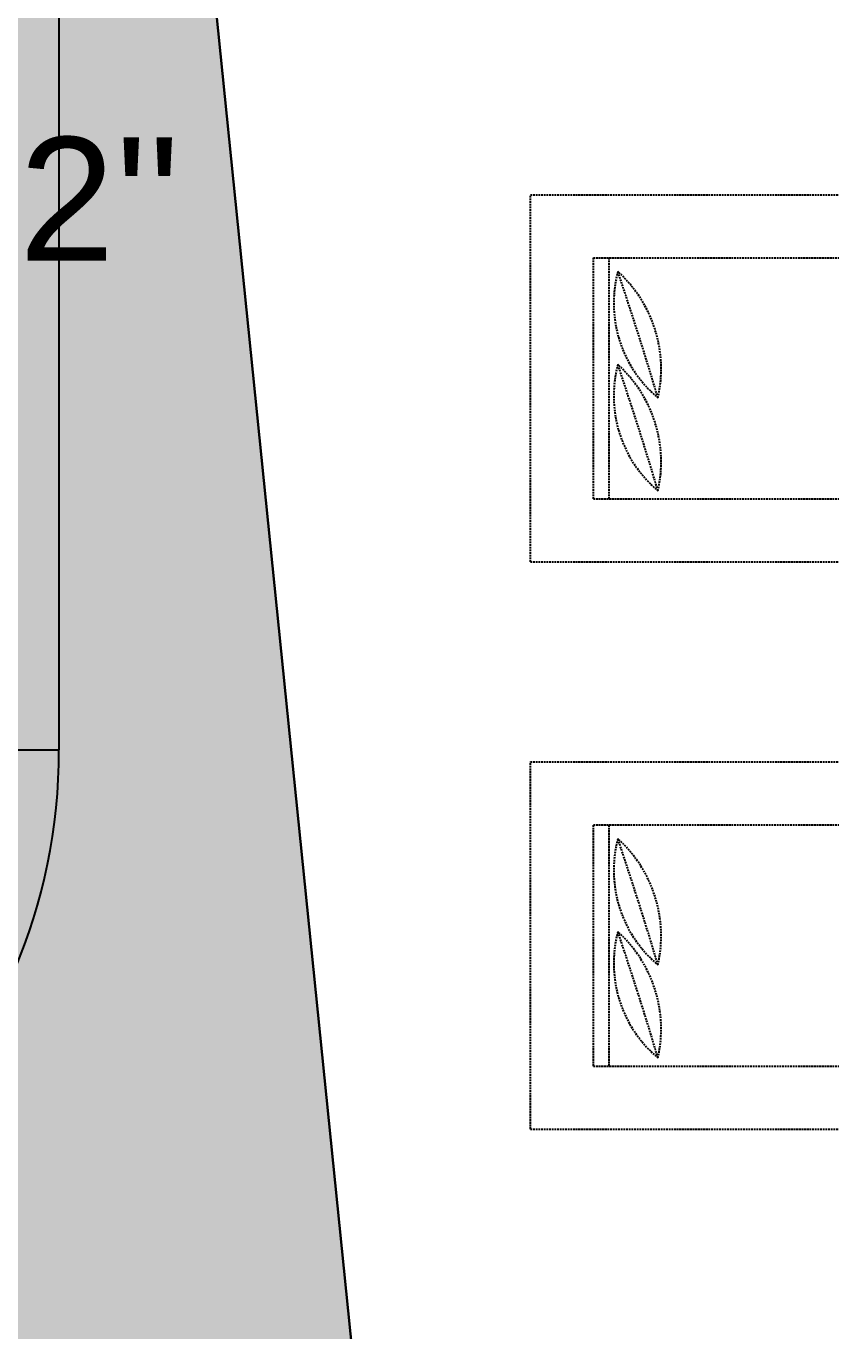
# Model space of a CAD drawing. Extents: x -2975 to 7327, y -1166 to 1029.
# Drawn here: x 570.5 to 684.1, y -569.7 to -385.6 of the extents above; entities that cross this region are included whole.
import ezdxf

# ---------------------------------------------------------------- set-up
doc = ezdxf.new("R2010")
doc.units = 0
doc.linetypes.add('XR-Mince$0$Anchor Stor (Ground Floor Plan ) Xref$2$Retail Building ( Ground Floor ) Xref$0$HIDDEN', pattern=[0.375, 0.25, -0.125])
for name, color, linetype in [('E-TEXT-LIGHTING', 7, 'Continuous'), ('M-EXHAUST', 1, 'Continuous'), ('M-FIRE FIGHTING-1.5 INCH', 1, 'Continuous'), ('XR-Mince$0$ceiling', 149, 'Continuous'), ('XR-Mince$0$fur dashed', 15, 'XR-Mince$0$Anchor Stor (Ground Floor Plan ) Xref$2$Retail Building ( Ground Floor ) Xref$0$HIDDEN')]:
    doc.layers.add(name, color=color, linetype=linetype)
doc.styles.get("Standard").update_dxf_attribs({"font": 'arial.ttf'})

# ---------------------------------------------------------------- blocks, each defined once
blk = doc.blocks.new('XR-Mince$0$fur')
at = {"layer": 'XR-Mince$0$fur dashed', "extrusion": (-6.47408e-06, -7.92846e-22, 1)}
for p, q in [((-12928.06, -21500.87, 0), (-12876.3, -21500.87, 0)), ((-12928.06, -21552.64, 0), (-12928.06, -21500.87, 0)), ((-12928.06, -21500.87, 0), (-12876.3, -21500.87, 0)), ((-12928.06, -21552.64, 0), (-12928.06, -21500.87, 0)), ((-12919.19, -21543.76, 0), (-12919.19, -21509.74, 0)), ((-12919.19, -21509.74, 0), (-12876.3, -21509.74, 0)), ((-12919.19, -21543.76, 0), (-12919.19, -21509.74, 0)), ((-12919.19, -21509.74, 0), (-12876.3, -21509.74, 0)), ((-12916.97, -21543.76, 0), (-12916.97, -21509.74, 0)), ((-12916.97, -21543.76, 0), (-12916.97, -21509.74, 0)), ((-12919.19, -21543.76, 0), (-12876.3, -21543.76, 0)), ((-12919.19, -21543.76, 0), (-12876.3, -21543.76, 0)), ((-12928.06, -21552.64, 0), (-12876.3, -21552.64, 0)), ((-12928.06, -21552.64, 0), (-12876.3, -21552.64, 0)), ((-12928.06, -21580.87, 0), (-12876.3, -21580.87, 0)), ((-12928.06, -21632.64, 0), (-12928.06, -21580.87, 0)), ((-12928.06, -21580.87, 0), (-12876.3, -21580.87, 0)), ((-12928.06, -21632.64, 0), (-12928.06, -21580.87, 0)), ((-12919.19, -21623.76, 0), (-12919.19, -21589.74, 0)), ((-12919.19, -21589.74, 0), (-12876.3, -21589.74, 0)), ((-12919.19, -21623.76, 0), (-12919.19, -21589.74, 0)), ((-12919.19, -21589.74, 0), (-12876.3, -21589.74, 0)), ((-12916.97, -21623.76, 0), (-12916.97, -21589.74, 0)), ((-12916.97, -21623.76, 0), (-12916.97, -21589.74, 0)), ((-12919.19, -21623.76, 0), (-12876.3, -21623.76, 0)), ((-12919.19, -21623.76, 0), (-12876.3, -21623.76, 0)), ((-12928.06, -21632.64, 0), (-12876.3, -21632.64, 0)), ((-12928.06, -21632.64, 0), (-12876.3, -21632.64, 0))]:
    blk.add_line(p, q, dxfattribs=at)
for centre, radius, start, end in [((-12898.92, -21516.15, 0.08), 17.39, 165.1858, 230.1289), ((-12898.92, -21516.15, 0.08), 17.39, 165.1858, 230.1289), ((-12928.1, -21525.43, 0.08), 18.48, 347.3045, 48.0103), ((-13413.61, -21679.99, 0.08), 525.55, 16.6393, 18.6755), ((-12928.1, -21525.43, 0.08), 18.48, 347.3045, 48.0103), ((-13413.61, -21679.99, 0.08), 525.55, 16.6393, 18.6755), ((-12898.92, -21529.26, 0.08), 17.39, 165.1858, 230.1289), ((-12898.92, -21529.26, 0.08), 17.39, 165.1858, 230.1289), ((-12928.1, -21538.55, 0.08), 18.48, 347.3045, 48.0103), ((-13413.61, -21693.1, 0.08), 525.55, 16.6393, 18.6755), ((-12928.1, -21538.55, 0.08), 18.48, 347.3045, 48.0103), ((-13413.61, -21693.1, 0.08), 525.55, 16.6393, 18.6755), ((-12898.92, -21596.15, 0.08), 17.39, 165.1858, 230.1289), ((-12898.92, -21596.15, 0.08), 17.39, 165.1858, 230.1289), ((-12928.1, -21605.43, 0.08), 18.48, 347.3045, 48.0103), ((-13413.61, -21759.99, 0.08), 525.55, 16.6393, 18.6755), ((-12928.1, -21605.43, 0.08), 18.48, 347.3045, 48.0103), ((-13413.61, -21759.99, 0.08), 525.55, 16.6393, 18.6755), ((-12898.92, -21609.26, 0.08), 17.39, 165.1858, 230.1289), ((-12898.92, -21609.26, 0.08), 17.39, 165.1858, 230.1289), ((-12928.1, -21618.55, 0.08), 18.48, 347.3045, 48.0103), ((-13413.61, -21773.1, 0.08), 525.55, 16.6393, 18.6755), ((-12928.1, -21618.55, 0.08), 18.48, 347.3045, 48.0103), ((-13413.61, -21773.1, 0.08), 525.55, 16.6393, 18.6755)]:
    blk.add_arc(centre, radius, start, end, dxfattribs=at)
blk = doc.blocks.new('XR-Mince$0$ceiling')
at = {"layer": 'XR-Mince$0$ceiling'}
h = blk.add_hatch(dxfattribs=at)
h.set_pattern_fill('CIRC', color=256, scale=10, pattern_type=2)
h.set_pattern_definition([(0, (4, 5000), (10, 10), [2, -8]), (90, (0, 5004), (-10, 10), [2, -8]), (45, (8, 5001), (-7.8e-06, 10.0000078), [1.4142136, -12.727922]), (45, (1, 5008), (-7.8e-06, 10.0000078), [1.4142136, -12.727922]), (135, (2, 5001), (-10.0000078, -7.8e-06), [1.4142136, -12.727922]), (135, (9, 5008), (-10.0000078, -7.8e-06), [1.4142136, -12.727922]), (63.434949, (0, 5006), (4e-09, 10), [2.236068, -20.124612]), (63.434949, (9, 5002), (4e-09, 10), [2.236068, -20.124619]), (153.434949, (4, 5000), (-10, 4e-09), [2.236068, -20.124619]), (153.434949, (8, 5009), (-10, 4e-09), [2.236068, -20.124619]), (206.565051, (4, 5000), (-10, -4e-09), [2.236068, -20.124612]), (206.565051, (8, 5001), (-10, -4e-09), [2.236068, -20.124612]), (296.565051, (0, 5004), (4e-09, -10), [2.236068, -20.124612]), (296.565051, (9, 5008), (4e-09, -10), [2.236068, -20.124612])])
h.paths.add_polyline_path([(-7433.02, -16160.94), (-7433.02, -16340.6), (-7974.57, -16453.74), (-7923.22, -16959.21), (-8295.32, -16959.21), (-8242.09, -16435.23), (-8494.7, -16366.57), (-8494.7, -15885.25), (-7837.6, -15885.25), (-7837.6, -16003.91), (-7680.58, -16160.94), (-7433.02, -16160.94)])
at = {"layer": 'XR-Mince$0$ceiling', "linetype": 'Continuous'}
blk.add_lwpolyline([(-8295.32, -16959.21), (-8229.01, -16306.42), (-8494.7, -16275.62), (-8494.7, -15885.25), (-7837.6, -15885.25), (-7837.6, -16003.91), (-7680.58, -16160.94), (-7433.02, -16160.94), (-7433.02, -16160.94), (-7433.02, -16241.9), (-7989.53, -16306.42), (-7923.22, -16959.21)], dxfattribs=at)
at = {"layer": 'XR-Mince$0$ceiling'}
blk.add_lwpolyline([(-7923.22, -16959.21), (-7989.53, -16306.42), (-7433.02, -16241.9)], dxfattribs=at)
blk = doc.blocks.new('XR-Mince')
at = {"layer": 'XR-Mince$0$fur dashed', "linetype": 'Continuous'}
blk.add_blockref('XR-Mince$0$fur', (13569.73, 21091.42), dxfattribs=at)
at = {"layer": 'XR-Mince$0$ceiling', "linetype": 'Continuous'}
blk.add_blockref('XR-Mince$0$ceiling', (8569.73, 16091.42), dxfattribs=at)

msp = doc.modelspace()

# ---------------------------------------------------------------- block references
at = {"layer": 'E-TEXT-LIGHTING'}
msp.add_blockref('XR-Mince', (0, 0), dxfattribs=at)

# ---------------------------------------------------------------- next in the draw order: linework, layer by layer
at = {"layer": 'M-EXHAUST', "color": 1, "linetype": 'Continuous'}
msp.add_line((575.151, 699.447, 0), (575.151, -487.754, 0), dxfattribs=at)
at = {"layer": 'M-EXHAUST', "color": 1}
msp.add_line((505.151, -487.754, 0), (575.151, -487.754, 0), dxfattribs=at)
msp.add_arc((495.151, -487.754, 0), 80, 270, 0, dxfattribs=at)

# ---------------------------------------------------------------- next in the draw order: texts
at = {"layer": 'M-FIRE FIGHTING-1.5 INCH', "color": 2, "linetype": 'Continuous'}
msp.add_text("2''", height=17.4111, dxfattribs=at).set_placement((569.502, -418.732))

doc.saveas('drawing.dxf')
